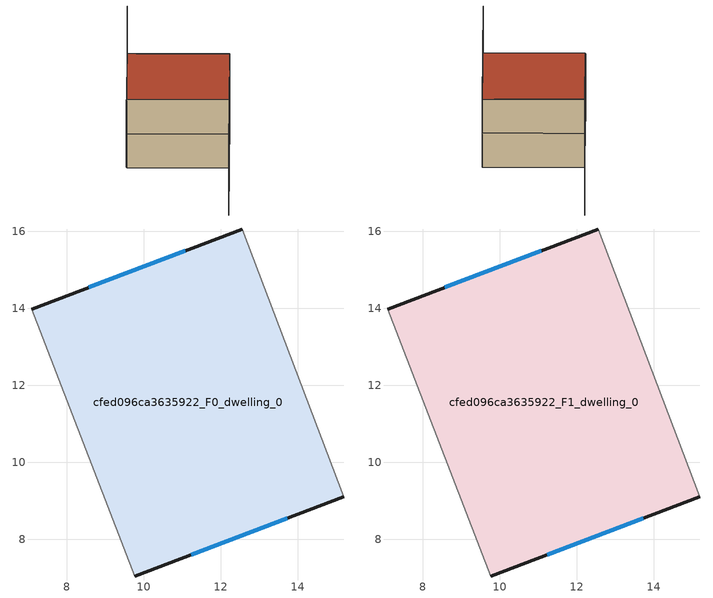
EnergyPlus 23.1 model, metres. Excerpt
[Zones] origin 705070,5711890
cfed096ca3635922_F0_dwelling_0
 floor ground (EU_floor_Construction): 12.56,16.06 15.2,9.11 9.77,7.05 7.1,13.98 z0
 wall outside (EU_wall_Construction): 12.56,16.06 7.1,13.98 / 9.77,7.05 15.2,9.11 z0:3
 wall adiabatic (EU_wall_Construction): 15.2,9.11 12.56,16.06 / 7.1,13.98 9.77,7.05 z0:3
 window (EU_Window_Construction): 11.08,15.5 8.57,14.54 / 11.24,7.61 13.73,8.55 z0.81:2.19
cfed096ca3635922_F1_dwelling_0
 floor to cfed096ca3635922_F0_dwelling_0 (EU_floor_Construction): 12.56,16.06 15.2,9.11 9.77,7.05 7.1,13.98 z3
 wall outside (EU_wall_Construction): 12.56,16.06 7.1,13.98 / 9.77,7.05 15.2,9.11 z3:6
 wall adiabatic (EU_wall_Construction): 15.2,9.11 12.56,16.06 / 7.1,13.98 9.77,7.05 z3:6
 window (EU_Window_Construction): 11.08,15.5 8.57,14.54 / 11.24,7.61 13.73,8.55 z3.81:5.19
 roof outside (EU_roof_Construction): 15.2,9.11 12.56,16.06 7.1,13.98 9.77,7.05 z6
shading: 7.11,14.01 9.77,7.05 / 9.77,7.05 4.18,4.91 / 15.2,9.11 12.55,16.05 / 12.55,16.05 18.19,18.21 z0:6
[Building]
EU S2 Campaign: North Axis=0; Terrain=City; Solar Distribution=FullExterior
[Site:Location]
London: Latitude=51.5; Longitude=-0.5; Time Zone=0; Elevation=25
[SizingPeriod:WeatherFileDays]
AnnualSizingPeriod: Begin Month=1; Begin Day of Month=1; End Month=12; End Day of Month=31; Day of Week for Start Day=Monday; Use Weather File Daylight Saving Period=No; Use Weather File Rain and Snow Indicators=No
[MATERIAL]
EU_InternalMass_Material: Roughness=MediumRough; Thickness=0.1; Conductivity=1; Density=1800; Specific Heat=900; Thermal Absorptance=0.9; Solar Absorptance=0.7; Visible Absorptance=0.7
[MATERIAL:NOMASS] Roughness=MediumRough; Thermal Absorptance=0.9; Solar Absorptance=0.7; Visible Absorptance=0.7
Name | Thermal Resistance
EU_wall_NoMass | 0.727863
EU_roof_NoMass | 0.773354
EU_floor_NoMass | 1.79329
[WINDOWMATERIAL:SIMPLEGLAZINGSYSTEM]
EU_Window_SimpleGlazing: UFactor=2.58614; Solar Heat Gain Coefficient=0.76; Visible Transmittance=0.76
[CONSTRUCTION]
EU_wall_Construction: EU_wall_NoMass
EU_roof_Construction: EU_roof_NoMass
EU_floor_Construction: EU_floor_NoMass
EU_Window_Construction: EU_Window_SimpleGlazing
EU_InternalMass_Construction: EU_InternalMass_Material
[ZONE] Type=1; Multiplier=1; Ceiling Height=autocalculate; Floor Area=autocalculate; Part of Total Floor Area=Yes
Name | Volume
cfed096ca3635922_F0_dwelling_0 | 129.898
cfed096ca3635922_F1_dwelling_0 | 129.897
[INTERNALMASS] Construction=EU_InternalMass_Construction; Surface Area=43.2994
Name | Zone or ZoneList
cfed096ca3635922_F0_dwelling_0_EU_InternalMass | cfed096ca3635922_F0_dwelling_0
cfed096ca3635922_F1_dwelling_0_EU_InternalMass | cfed096ca3635922_F1_dwelling_0
[OTHEREQUIPMENT] Fuel Type=Electricity; Design Level Calculation Method=Watts/Area; Power per Zone Floor Area=1; Fraction Latent=0; Fraction Radiant=0; Fraction Lost=0; Carbon Dioxide Generation Rate=0; EndUse Subcategory=EU_Step8_InternalGains
Name | Zone or ZoneList or Space or SpaceList | Schedule
EU_Step8_InternalGain_cfed096ca3635922_F0_dwelling_0_f000 | cfed096ca3635922_F0_dwelling_0 | EU_Step8_GainSchedule_cfed096ca3635922_F0_dwelling_0_f000
EU_Step8_InternalGain_cfed096ca3635922_F1_dwelling_0_f000 | cfed096ca3635922_F1_dwelling_0 | EU_Step8_GainSchedule_cfed096ca3635922_F1_dwelling_0_f000
[ZONEVENTILATION:DESIGNFLOWRATE] Schedule=EU_AlwaysOn; Design Flow Rate Calculation Method=AirChanges/Hour; Air Changes per Hour=0.484901; Ventilation Type=Natural; Fan Pressure Rise=0; Fan Total Efficiency=1; Constant Term Coefficient=1; Temperature Term Coefficient=0; Velocity Term Coefficient=0; Velocity Squared Term Coefficient=0; Minimum Indoor Temperature=-100; Maximum Indoor Temperature=100; Delta Temperature=-100; Minimum Outdoor Temperature=-100; Maximum Outdoor Temperature=100; Maximum Wind Speed=40
Name | Zone or ZoneList or Space or SpaceList
EU_ConstantAir_cfed096ca3635922_F0_dwelling_0 | cfed096ca3635922_F0_dwelling_0
EU_ConstantAir_cfed096ca3635922_F1_dwelling_0 | cfed096ca3635922_F1_dwelling_0
[HVACTEMPLATE:THERMOSTAT] Constant Heating Setpoint=20; Constant Cooling Setpoint=50
EU_HeatOnly_cfed096ca3635922_F0_dwelling_0; EU_HeatOnly_cfed096ca3635922_F1_dwelling_0
[HVACTEMPLATE:ZONE:IDEALLOADSAIRSYSTEM] System Availability Schedule=EU_AlwaysOn; Maximum Heating Supply Air Temperature=50; Minimum Cooling Supply Air Temperature=13; Maximum Heating Supply Air Humidity Ratio=0.0156; Minimum Cooling Supply Air Humidity Ratio=0.0077; Heating Limit=NoLimit; Cooling Limit=NoLimit; Heating Availability Schedule=EU_AlwaysOn; Cooling Availability Schedule=EU_CoolingOff; Dehumidification Control Type=ConstantSensibleHeatRatio; Cooling Sensible Heat Ratio=0.7; Dehumidification Setpoint=60; Humidification Control Type=None; Humidification Setpoint=30; Outdoor Air Method=None; Outdoor Air Flow Rate per Person=0.00944; Outdoor Air Flow Rate per Zone Floor Area=0; Outdoor Air Flow Rate per Zone=0; Demand Controlled Ventilation Type=None; Outdoor Air Economizer Type=NoEconomizer; Heat Recovery Type=None; Sensible Heat Recovery Effectiveness=0.7; Latent Heat Recovery Effectiveness=0.65
Name | Template Thermostat
cfed096ca3635922_F0_dwelling_0 | EU_HeatOnly_cfed096ca3635922_F0_dwelling_0
cfed096ca3635922_F1_dwelling_0 | EU_HeatOnly_cfed096ca3635922_F1_dwelling_0
[SIZING:ZONE] Zone Cooling Design Supply Air Temperature Input Method=SupplyAirTemperature; Zone Cooling Design Supply Air Temperature=13; Zone Heating Design Supply Air Temperature Input Method=SupplyAirTemperature; Zone Heating Design Supply Air Temperature=50; Zone Cooling Design Supply Air Humidity Ratio=0.008; Zone Heating Design Supply Air Humidity Ratio=0.008; Cooling Design Air Flow Method=DesignDay; Cooling Design Air Flow Rate=0; Cooling Minimum Air Flow per Zone Floor Area=0.000762; Cooling Minimum Air Flow=0; Cooling Minimum Air Flow Fraction=0.2; Heating Design Air Flow Method=DesignDay; Heating Design Air Flow Rate=0; Heating Maximum Air Flow per Zone Floor Area=0.002032; Heating Maximum Air Flow=0.141576; Heating Maximum Air Flow Fraction=0.3; Account for Dedicated Outdoor Air System=No; Dedicated Outdoor Air System Control Strategy=NeutralSupplyAir; Dedicated Outdoor Air Low Setpoint Temperature for Design=autosize; Dedicated Outdoor Air High Setpoint Temperature for Design=autosize; Zone Load Sizing Method=Sensible Load Only No Latent Load; Zone Latent Cooling Design Supply Air Humidity Ratio Input Method=HumidityRatioDifference; Zone Cooling Design Supply Air Humidity Ratio Difference=0.005; Zone Latent Heating Design Supply Air Humidity Ratio Input Method=HumidityRatioDifference; Zone Humidification Design Supply Air Humidity Ratio Difference=0.005
cfed096ca3635922_F0_dwelling_0; cfed096ca3635922_F1_dwelling_0
[SCHEDULE:CONSTANT]
Name | Hourly Value
EU_AlwaysOn | 1
EU_CoolingOff | 0
[SCHEDULE:FILE] Column Number=1; Rows to Skip at Top=0; Number of Hours of Data=8760; Column Separator=Comma; Interpolate to Timestep=No; Minutes per Item=60; Adjust Schedule for Daylight Savings=Yes
Name | File
EU_Step8_GainSchedule_cfed096ca3635922_F0_dwelling_0_f000 | ../../schedules/cfed096ca3635922/cfed096ca3635922_F0_dwelling_0_f000_gain.csv
EU_Step8_GainSchedule_cfed096ca3635922_F1_dwelling_0_f000 | ../../schedules/cfed096ca3635922/cfed096ca3635922_F1_dwelling_0_f000_gain.csv
